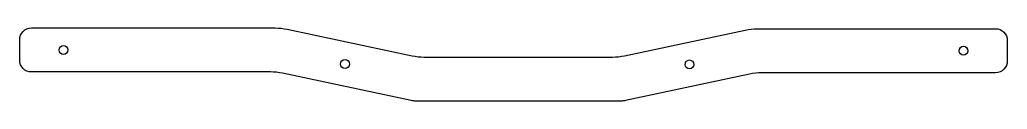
# Model space of a CAD drawing. Header units: millimetres. Extents: x -171 to 167, y -67 to -42.
import ezdxf

# ---------------------------------------------------------------- set-up
doc = ezdxf.new("R2010")
doc.units = ezdxf.units.MM
doc.layers.get('0').update_dxf_attribs({"linetype": 'CONTINUOUS'})

msp = doc.modelspace()

# ---------------------------------------------------------------- linework, layer by layer
msp.add_lwpolyline([(-167.11, -57.34, -0.414214), (-171.11, -53.34), (-171.11, -46.34, -0.414214), (-167.11, -42.34), (-83.64, -42.34, -0.05209), (-79.51, -42.77), (-36.7, -51.81, 0.05209), (-32.57, -52.24), (31.97, -52.24, 0.052457), (36.13, -51.8), (77.38, -43.03, -0.052457), (81.54, -42.59), (163.22, -42.59, -0.414214), (167.22, -46.59), (167.22, -53.59, -0.414214), (163.22, -57.59), (83.12, -57.59, 0.052457), (78.96, -58.03), (36.41, -67.08, -0.063492), (35.14, -67.24), (-35.72, -67.24, -0.06341), (-36.99, -67.08), (-81.08, -57.77, 0.05209), (-85.21, -57.34)], format="xyb", close=True)
for centre in [(-156.11, -49.84), (152.22, -50.09), (-59.66, -54.63), (58.32, -54.75)]:
    msp.add_circle(centre, 1.5)

doc.saveas('drawing.dxf')
